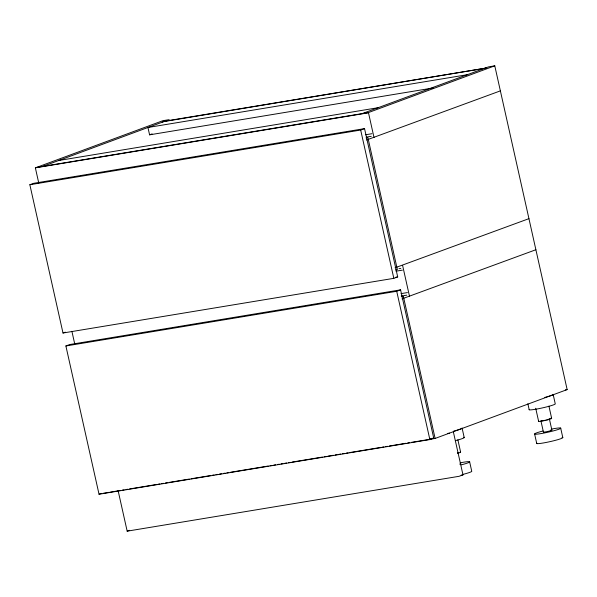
<?xml version="1.0" encoding="UTF-8"?>
<svg xmlns="http://www.w3.org/2000/svg" width="597" height="597" viewBox="0 0 597 597"><rect width="100%" height="100%" fill="white"/><g stroke="black" fill="none" stroke-linecap="round" stroke-linejoin="round"><path stroke-width="0.9" d="M38.79 183.175L35.365 167.854L162.847 120.698L169.115 119.661L42.768 166.399M467.339 74.7L147.944 127.489L149.586 134.832L152.101 133.9M29.85 184.734L33.723 183.301L364.551 128.624L397.699 276.904L393.826 278.336L62.998 333.014L29.85 184.734L360.678 130.049L364.551 128.624M362.17 113.609L488.51 66.871L494.779 65.834L567.15 389.595L435.116 438.444L428.847 439.474L431.467 438.504M494.779 65.834L367.297 112.997L35.365 167.854M500.376 90.871L366.506 140.019M62.998 333.014L65.319 332.156M65.886 345.969L69.759 344.536L400.587 289.851L433.735 438.138L429.862 439.571L99.035 494.249L65.886 345.969L396.721 291.284L400.587 289.851M528.942 218.651L395.065 267.799M535.89 249.733L402.012 298.881M99.035 494.249L101.356 493.391M118.124 490.697L127.168 531.166L129.489 530.308M453.324 431.706L462.981 474.869L459.108 476.302L127.168 531.166M149.586 134.832L433.183 87.953M58.707 160.503L378.102 107.714M36.499 167.436L368.439 112.572L374.035 137.608M365.498 134.78L371.931 133.713M366.677 137.056L371.274 136.295M366.021 137.862L367.864 137.556L397.386 269.65L395.55 269.956M398.96 268.695L400.803 268.389M395.99 271.187L402.423 270.128M395.856 277.209L397.699 276.904M401.005 293.642L407.438 292.575M401.266 296.067L406.788 295.157M401.535 296.724L403.371 296.418L435.116 438.444M565.359 389.893L567.15 389.595M447.616 433.437L449.459 433.138M430.982 438.594L433.735 438.138M103.177 493.309L109.452 492.271M110.37 492.115L120.46 490.45M122.295 490.144L124.131 489.838M125.967 489.54L127.803 489.234M129.639 488.928L156.257 484.533M158.093 484.227L159.929 483.928M161.765 483.622L163.6 483.316M165.436 483.018L167.272 482.712M169.108 482.406L189.301 479.07M191.137 478.764L210.405 475.585M212.241 475.279L214.077 474.973M215.913 474.675L217.748 474.369M219.584 474.063L221.42 473.764M223.256 473.458L225.091 473.152M226.927 472.854L228.763 472.548M230.599 472.242L268.232 466.026M270.068 465.72L271.904 465.421M273.739 465.115L275.575 464.809M277.411 464.511L279.247 464.205M281.083 463.899L282.918 463.6M284.754 463.294L286.59 462.988M288.426 462.69L290.261 462.384M292.09 462.078L322.38 457.078M324.216 456.772L326.052 456.466M327.887 456.168L333.395 455.257M335.23 454.951L337.066 454.645M338.902 454.347L340.738 454.041M342.574 453.735L344.409 453.436M346.245 453.13L348.081 452.824M349.917 452.526L380.199 447.519M382.035 447.213L383.871 446.914M385.707 446.608L387.543 446.302M389.378 446.004L405.9 443.272M407.736 442.967L409.572 442.661M411.408 442.362L427.93 439.631M461.138 475.175L462.981 474.869M560.68 428.079L562.784 437.497M548.927 406.124L551.658 418.363M549.382 418.893L551.889 430.109M540.912 420.84L543.427 432.064M535.703 408.251L538.636 421.37M527.852 403.766L529.196 409.758M534.636 434.094L536.74 443.511M462.078 428.012L464.182 437.429M469.623 461.765L471.727 471.182A13.358 1.164 -12.6 0 1 463.399 474.272M457.869 439.81L460.6 452.048M402.594 265.389L409.542 296.47M360.678 130.049L393.826 278.336M396.721 291.284L429.862 439.571M71.894 331.275L74.7 343.85M550.344 430.191A4.351 0.381 -12.6 0 1 551.367 430.452A4.351 0.381 -12.6 0 1 546.255 431.765A4.351 0.381 -12.6 0 1 543.464 431.952M551.389 429.109A13.395 1.164 -12.6 0 1 558.486 429.355A13.395 1.164 -12.6 0 1 537.412 434.101A13.395 1.164 -12.6 0 1 542.971 431.004M550.456 418.34A6.701 0.582 -12.6 0 1 546.643 420.116A6.701 0.582 -12.6 0 1 538.695 421.198M549.128 418.848A4.351 0.381 -12.6 0 1 549.024 419.169M548.442 419.378A4.351 0.381 -12.6 0 1 546.673 419.892M545.591 420.154A4.351 0.381 -12.6 0 1 544.479 420.4M543.412 420.609A4.351 0.381 -12.6 0 1 541.173 420.885M561.993 437.37A13.358 1.164 -12.6 0 1 551.128 441.392L547.703 442.138A13.395 1.164 -12.6 0 1 536.807 443.183M529.308 409.423A13.395 1.164 -12.6 0 0 541.8 408.042A13.395 1.164 -12.6 0 0 555.232 403.744L553.135 394.326A13.395 1.164 -12.6 0 1 547.785 396.602M547.083 396.804A13.395 1.164 -12.6 0 1 544.792 397.415M460.332 462.794A13.395 1.164 -12.6 0 1 469.667 461.832A13.395 1.164 -12.6 0 1 461.28 464.854M460.048 463.779A4.351 0.381 -12.6 0 1 459.891 464.287M460.212 451.981A6.701 0.582 -12.6 0 1 457.929 453.183M463.399 437.303A13.395 1.164 -12.6 0 1 455.839 440.519M461.959 428.355A13.395 1.164 -12.6 0 1 453.735 431.101M457.966 452.854A4.351 0.381 -12.6 0 1 457.384 453.071M163.585 121.363L162.22 121.87L486.301 68.028L163.585 121.363"/></g></svg>
